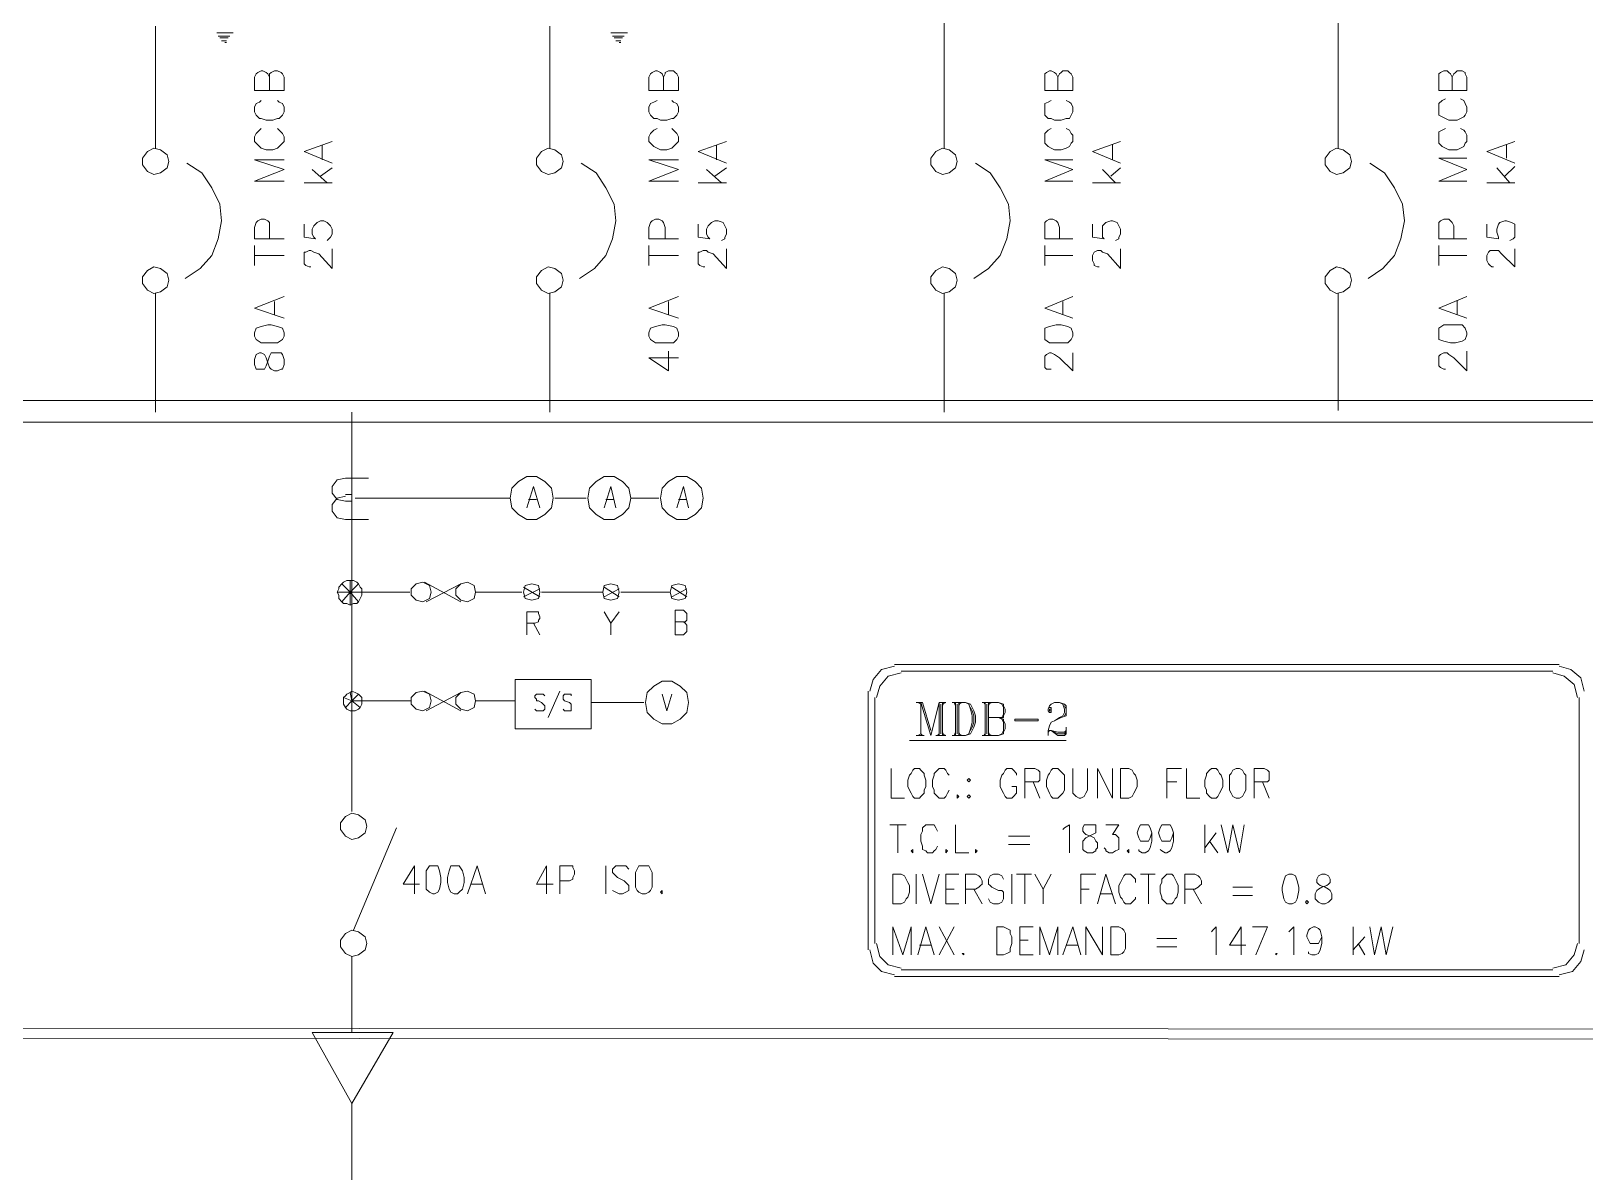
# Model space of a CAD drawing. Header units: inches. Extents: x 0.2 to 10.8, y 0.5 to 8.
# Drawn here: x 3.284 to 4.854, y 3.147 to 4.3 of the extents above; entities that cross this region are included whole.
import ezdxf

# ---------------------------------------------------------------- set-up
doc = ezdxf.new("R2010")
doc.units = ezdxf.units.IN
doc.header["$MEASUREMENT"] = 0
doc.layers.add('PDF_Geometry', color=7, linetype='Continuous')

msp = doc.modelspace()

# ---------------------------------------------------------------- linework, layer by layer
at = {"layer": 'PDF_Geometry', "lineweight": 9}
for points in [[(4.2067, 4.1817), (4.2067, 4.36)], [(4.605, 4.1817), (4.605, 4.36)], [(3.41, 4.1817), (3.41, 4.305)], [(3.8083, 4.1817), (3.8083, 4.305)], [(3.41, 3.915), (3.41, 4.035)], [(3.8083, 3.915), (3.8083, 4.035)], [(4.2067, 3.915), (4.2067, 4.035)], [(4.605, 3.9167), (4.605, 4.035)], [(3.6083, 3.5117), (3.6083, 3.915)], [(3.6017, 3.8483), (3.625, 3.8483)], [(3.6017, 3.8317), (3.6083, 3.8317)], [(3.6017, 3.825), (3.6083, 3.825)], [(3.6117, 3.8283), (3.7683, 3.8283)], [(3.845, 3.8283), (3.8133, 3.8283)], [(3.9183, 3.8283), (3.89, 3.8283)], [(3.6017, 3.8067), (3.625, 3.8067)], [(3.6667, 3.7333), (3.6, 3.7333)], [(4.1567, 3.6583), (4.1433, 3.655), (4.135, 3.645), (4.1317, 3.6333)], [(4.1567, 3.66), (4.8283, 3.66)], [(4.8533, 3.6333), (4.85, 3.6467), (4.84, 3.655), (4.8283, 3.6583)], [(4.13, 3.3717), (4.13, 3.6333)], [(3.6683, 3.6233), (3.6083, 3.6233)], [(3.61, 3.3917), (3.6533, 3.495)], [(3.6083, 3.2883), (3.6083, 3.365)], [(4.1317, 3.3717), (4.135, 3.3583), (4.1433, 3.35), (4.1567, 3.3467)], [(4.8283, 3.3467), (4.8417, 3.35), (4.85, 3.36), (4.8533, 3.3717)], [(4.8283, 3.345), (4.1567, 3.345)], [(3.6083, 2.675), (3.6083, 3.2167)]]:
    msp.add_lwpolyline(points, dxfattribs=at)
at = {"layer": 'PDF_Geometry', "lineweight": 13}
for points in [[(3.4717, 4.2983), (3.4883, 4.2983)], [(3.4733, 4.295), (3.485, 4.295)], [(3.475, 4.2933), (3.4833, 4.2933)], [(3.4767, 4.29), (3.4817, 4.29)], [(3.48, 4.2883), (3.4817, 4.2883)], [(3.87, 4.2983), (3.8867, 4.2983)], [(3.8717, 4.295), (3.8833, 4.295)], [(3.8733, 4.2933), (3.8817, 4.2933)], [(3.875, 4.29), (3.88, 4.29)], [(3.8783, 4.2883), (3.88, 4.2883)], [(3.525, 4.2533), (3.525, 4.2567), (3.5267, 4.2583), (3.53, 4.26), (3.5333, 4.26), (3.5367, 4.2583), (3.5383, 4.2567), (3.54, 4.2533), (3.54, 4.24), (3.51, 4.24), (3.51, 4.2533), (3.5117, 4.2567), (3.5133, 4.2583), (3.5167, 4.26), (3.5183, 4.26), (3.5217, 4.2583), (3.5233, 4.2567), (3.525, 4.2533), (3.525, 4.24)], [(3.9233, 4.2533), (3.925, 4.2567), (3.925, 4.2583), (3.9283, 4.26), (3.9333, 4.26), (3.935, 4.2583), (3.9367, 4.2567), (3.9383, 4.2533), (3.9383, 4.24), (3.9083, 4.24), (3.9083, 4.2533), (3.91, 4.2567), (3.9117, 4.2583), (3.915, 4.26), (3.9167, 4.26), (3.92, 4.2583), (3.9217, 4.2567), (3.9233, 4.2533), (3.9233, 4.24)], [(4.3217, 4.2533), (4.3233, 4.2567), (4.325, 4.2583), (4.3267, 4.26), (4.3317, 4.26), (4.3333, 4.2583), (4.335, 4.2567), (4.3367, 4.2533), (4.3367, 4.24), (4.3083, 4.24), (4.3083, 4.2533), (4.3083, 4.2567), (4.31, 4.2583), (4.3133, 4.26), (4.315, 4.26), (4.3183, 4.2583), (4.32, 4.2567), (4.3217, 4.2533), (4.3217, 4.24)], [(4.72, 4.2533), (4.7217, 4.2567), (4.7233, 4.2583), (4.725, 4.26), (4.73, 4.26), (4.7333, 4.2583), (4.7333, 4.2567), (4.735, 4.2533), (4.735, 4.24), (4.7067, 4.24), (4.7067, 4.2533), (4.7067, 4.2567), (4.7083, 4.2583), (4.7117, 4.26), (4.715, 4.26), (4.7167, 4.2583), (4.7183, 4.2567), (4.72, 4.2533), (4.72, 4.24)], [(3.5167, 4.23), (3.515, 4.2283), (3.5117, 4.2267), (3.51, 4.2233), (3.51, 4.2183), (3.5117, 4.215), (3.515, 4.2117), (3.5167, 4.2117), (3.5217, 4.21), (3.5283, 4.21), (3.5333, 4.2117), (3.535, 4.2117), (3.5383, 4.215), (3.54, 4.2183), (3.54, 4.2233), (3.5383, 4.2267), (3.535, 4.2283), (3.5333, 4.23)], [(3.9167, 4.23), (3.9133, 4.2283), (3.91, 4.2267), (3.9083, 4.2233), (3.9083, 4.2183), (3.91, 4.215), (3.9133, 4.2117), (3.9167, 4.2117), (3.92, 4.21), (3.9267, 4.21), (3.9317, 4.2117), (3.9333, 4.2117), (3.9367, 4.215), (3.9383, 4.2183), (3.9383, 4.2233), (3.9367, 4.2267), (3.9333, 4.2283), (3.9317, 4.23)], [(4.315, 4.23), (4.3117, 4.2283), (4.3083, 4.2267), (4.3083, 4.2233), (4.3083, 4.2183), (4.3083, 4.215), (4.3117, 4.2117), (4.315, 4.2117), (4.3183, 4.21), (4.325, 4.21), (4.33, 4.2117), (4.3333, 4.2117), (4.335, 4.215), (4.3367, 4.2183), (4.3367, 4.2233), (4.335, 4.2267), (4.3333, 4.2283), (4.33, 4.23)], [(4.7133, 4.2317), (4.71, 4.23), (4.7067, 4.2267), (4.7067, 4.2233), (4.7067, 4.2183), (4.7067, 4.215), (4.71, 4.2133), (4.7133, 4.2117), (4.7167, 4.21), (4.725, 4.21), (4.7283, 4.2117), (4.7317, 4.2133), (4.7333, 4.215), (4.735, 4.2183), (4.735, 4.2233), (4.7333, 4.2267), (4.7317, 4.23), (4.7283, 4.2317)], [(3.5167, 4.2017), (3.515, 4.2), (3.5117, 4.1967), (3.51, 4.1933), (3.51, 4.1883), (3.5117, 4.1867), (3.515, 4.1833), (3.5167, 4.1817), (3.5217, 4.18), (3.5283, 4.18), (3.5333, 4.1817), (3.535, 4.1833), (3.5383, 4.1867), (3.54, 4.1883), (3.54, 4.1933), (3.5383, 4.1967), (3.535, 4.2), (3.5333, 4.2017)], [(3.9167, 4.2017), (3.9133, 4.2), (3.91, 4.1967), (3.9083, 4.1933), (3.9083, 4.1883), (3.91, 4.1867), (3.9133, 4.1833), (3.9167, 4.1817), (3.92, 4.18), (3.9267, 4.18), (3.9317, 4.1817), (3.9333, 4.1833), (3.9367, 4.1867), (3.9383, 4.1883), (3.9383, 4.1933), (3.9367, 4.1967), (3.9333, 4.2), (3.9317, 4.2017)], [(4.315, 4.2017), (4.3117, 4.2), (4.3083, 4.1967), (4.3083, 4.195), (4.3083, 4.1883), (4.3083, 4.1867), (4.3117, 4.1833), (4.315, 4.1817), (4.3183, 4.18), (4.325, 4.18), (4.33, 4.1817), (4.3333, 4.1833), (4.335, 4.1867), (4.3367, 4.1883), (4.3367, 4.195), (4.335, 4.1967), (4.3333, 4.2), (4.33, 4.2017)], [(4.7133, 4.2017), (4.71, 4.2), (4.7067, 4.1983), (4.7067, 4.195), (4.7067, 4.1883), (4.7067, 4.1867), (4.71, 4.1833), (4.7133, 4.1817), (4.7167, 4.18), (4.725, 4.18), (4.7283, 4.1817), (4.7317, 4.1833), (4.7333, 4.1867), (4.735, 4.1883), (4.735, 4.195), (4.7333, 4.1983), (4.7317, 4.2), (4.7283, 4.2017)], [(3.4233, 4.1683), (3.4217, 4.175), (3.415, 4.18), (3.4083, 4.1817), (3.4017, 4.1783), (3.3967, 4.1717), (3.3967, 4.165), (3.4017, 4.1583), (3.4083, 4.155), (3.415, 4.1567), (3.4217, 4.1617), (3.4233, 4.1683)], [(3.5883, 4.1667), (3.56, 4.1783), (3.5883, 4.1883)], [(3.5783, 4.17), (3.5783, 4.185)], [(3.8217, 4.1683), (3.82, 4.175), (3.8133, 4.18), (3.8067, 4.1817), (3.8, 4.1783), (3.795, 4.1717), (3.795, 4.165), (3.8, 4.1583), (3.8067, 4.155), (3.8133, 4.1567), (3.82, 4.1617), (3.8217, 4.1683)], [(3.9867, 4.1667), (3.9583, 4.1783), (3.9867, 4.1883)], [(3.9767, 4.17), (3.9767, 4.185)], [(4.22, 4.1683), (4.2183, 4.175), (4.2117, 4.18), (4.205, 4.1817), (4.1983, 4.1783), (4.1933, 4.1717), (4.1933, 4.165), (4.1983, 4.1583), (4.205, 4.155), (4.2117, 4.1567), (4.2183, 4.1617), (4.22, 4.1683)], [(4.385, 4.1667), (4.3567, 4.1783), (4.385, 4.1883)], [(4.3767, 4.17), (4.3767, 4.185)], [(4.6183, 4.1683), (4.6167, 4.175), (4.61, 4.18), (4.6033, 4.1817), (4.5967, 4.1783), (4.5917, 4.1717), (4.5917, 4.165), (4.5967, 4.1583), (4.6033, 4.155), (4.61, 4.1567), (4.6167, 4.1617), (4.6183, 4.1683)], [(4.7833, 4.1667), (4.755, 4.1783), (4.7833, 4.1883)], [(4.775, 4.1717), (4.775, 4.185)], [(3.44, 4.05), (3.455, 4.06), (3.4667, 4.0733), (3.4733, 4.09), (3.4767, 4.1083), (3.475, 4.125), (3.4667, 4.1417), (3.4567, 4.1567), (3.4417, 4.1667)], [(3.54, 4.1483), (3.51, 4.1483), (3.54, 4.16), (3.51, 4.17), (3.54, 4.17)], [(3.5767, 4.1533), (3.5883, 4.1617)], [(3.8383, 4.05), (3.8533, 4.06), (3.865, 4.0733), (3.8717, 4.09), (3.875, 4.1083), (3.8733, 4.125), (3.865, 4.1417), (3.855, 4.1567), (3.84, 4.1667)], [(3.9383, 4.1483), (3.9083, 4.1483), (3.9383, 4.16), (3.9083, 4.17), (3.9383, 4.17)], [(3.975, 4.1533), (3.9867, 4.1617)], [(4.2367, 4.05), (4.2517, 4.06), (4.2633, 4.0733), (4.27, 4.09), (4.2733, 4.1083), (4.2717, 4.125), (4.2633, 4.1417), (4.2533, 4.1567), (4.2383, 4.1667)], [(4.3367, 4.1483), (4.3083, 4.1483), (4.3367, 4.16), (4.3083, 4.17), (4.3367, 4.17)], [(4.375, 4.1533), (4.385, 4.1617)], [(4.635, 4.05), (4.65, 4.06), (4.6617, 4.0733), (4.6683, 4.09), (4.6717, 4.1083), (4.67, 4.125), (4.6617, 4.1417), (4.6517, 4.1567), (4.6367, 4.1667)], [(4.735, 4.1483), (4.7067, 4.1483), (4.735, 4.16), (4.7067, 4.1717), (4.735, 4.1717)], [(4.765, 4.1617), (4.7783, 4.1467)], [(4.7733, 4.1533), (4.7833, 4.1633)], [(3.56, 4.1467), (3.5883, 4.1467)], [(3.5683, 4.16), (3.5833, 4.1467)], [(3.9583, 4.1467), (3.9867, 4.1467)], [(3.9667, 4.16), (3.9817, 4.1467)], [(4.3567, 4.1467), (4.385, 4.1467)], [(4.3667, 4.16), (4.38, 4.1467)], [(4.755, 4.1467), (4.7833, 4.1467)], [(3.54, 4.09), (3.51, 4.09), (3.51, 4.1017), (3.5117, 4.1067), (3.5133, 4.1083), (3.5167, 4.11), (3.52, 4.11), (3.5233, 4.1083), (3.525, 4.1067), (3.525, 4.1017), (3.525, 4.09)], [(3.56, 4.105), (3.56, 4.0917), (3.5717, 4.09), (3.57, 4.0917), (3.5683, 4.095), (3.5683, 4.1), (3.57, 4.1033), (3.5733, 4.1067), (3.5767, 4.1083), (3.58, 4.1083), (3.5833, 4.1067), (3.5867, 4.1033), (3.5883, 4.1), (3.5883, 4.095), (3.5867, 4.0917), (3.585, 4.09), (3.5833, 4.0883)], [(3.9383, 4.09), (3.9083, 4.09), (3.9083, 4.1017), (3.91, 4.1067), (3.9117, 4.1083), (3.915, 4.11), (3.9183, 4.11), (3.9217, 4.1083), (3.9233, 4.1067), (3.925, 4.1017), (3.925, 4.09)], [(3.9583, 4.105), (3.9583, 4.0917), (3.97, 4.09), (3.9683, 4.0917), (3.9667, 4.095), (3.9667, 4.1), (3.9683, 4.1033), (3.9717, 4.1067), (3.975, 4.1083), (3.9783, 4.1083), (3.9833, 4.1067), (3.985, 4.1033), (3.9867, 4.1), (3.9867, 4.095), (3.985, 4.0917), (3.985, 4.09), (3.9817, 4.0883)], [(4.3367, 4.09), (4.3083, 4.09), (4.3083, 4.1017), (4.3083, 4.1067), (4.31, 4.1083), (4.3133, 4.11), (4.3167, 4.11), (4.32, 4.1083), (4.3217, 4.1067), (4.3233, 4.1017), (4.3233, 4.09)], [(4.3567, 4.105), (4.3567, 4.0917), (4.3683, 4.09), (4.3667, 4.0917), (4.3667, 4.095), (4.3667, 4.1), (4.3667, 4.1033), (4.37, 4.1067), (4.375, 4.1083), (4.3767, 4.1083), (4.3817, 4.1067), (4.3833, 4.1033), (4.385, 4.1), (4.385, 4.095), (4.3833, 4.0917), (4.3833, 4.09), (4.38, 4.0883)], [(4.735, 4.09), (4.7067, 4.09), (4.7067, 4.1033), (4.7067, 4.1067), (4.7083, 4.1083), (4.7117, 4.11), (4.7167, 4.11), (4.7183, 4.1083), (4.72, 4.1067), (4.7217, 4.1033), (4.7217, 4.09)], [(4.755, 4.105), (4.755, 4.0917), (4.7667, 4.09), (4.7667, 4.0917), (4.765, 4.0967), (4.765, 4.1), (4.7667, 4.105), (4.7683, 4.1067), (4.7733, 4.1083), (4.775, 4.1083), (4.78, 4.1067), (4.7833, 4.105), (4.7833, 4.1), (4.7833, 4.0967), (4.7833, 4.0917), (4.7817, 4.09), (4.7783, 4.0883)], [(3.51, 4.0633), (3.51, 4.0833)], [(3.9083, 4.0633), (3.9083, 4.0833)], [(4.3083, 4.0633), (4.3083, 4.0833)], [(4.7067, 4.0633), (4.7067, 4.0833)], [(3.51, 4.0733), (3.54, 4.0733)], [(3.5667, 4.0617), (3.565, 4.0617), (3.5617, 4.0633), (3.56, 4.065), (3.56, 4.0683), (3.56, 4.0733), (3.56, 4.0767), (3.5617, 4.0767), (3.565, 4.0783), (3.5667, 4.0783), (3.57, 4.0767), (3.575, 4.075), (3.5883, 4.06), (3.5883, 4.08)], [(3.9083, 4.0733), (3.9383, 4.0733)], [(3.965, 4.0617), (3.9633, 4.0617), (3.96, 4.0633), (3.9583, 4.065), (3.9583, 4.0683), (3.9583, 4.0733), (3.9583, 4.0767), (3.96, 4.0767), (3.9633, 4.0783), (3.9667, 4.0783), (3.9683, 4.0767), (3.9733, 4.075), (3.9867, 4.06), (3.9867, 4.08)], [(4.3083, 4.0733), (4.3367, 4.0733)], [(4.3633, 4.0617), (4.3617, 4.0617), (4.3583, 4.0633), (4.3583, 4.065), (4.3567, 4.0683), (4.3567, 4.0733), (4.3583, 4.0767), (4.3617, 4.0783), (4.365, 4.0783), (4.3667, 4.0767), (4.3717, 4.075), (4.385, 4.06), (4.385, 4.08)], [(4.7067, 4.0733), (4.735, 4.0733)], [(4.7617, 4.0617), (4.76, 4.0617), (4.7583, 4.0633), (4.7567, 4.065), (4.755, 4.0683), (4.755, 4.0733), (4.7567, 4.0767), (4.7583, 4.0783), (4.76, 4.0783), (4.7633, 4.0783), (4.7667, 4.0783), (4.77, 4.075), (4.7833, 4.0617), (4.7833, 4.08)], [(3.4233, 4.0483), (3.4217, 4.055), (3.415, 4.06), (3.4083, 4.0617), (3.4017, 4.0583), (3.3967, 4.0517), (3.3967, 4.045), (3.4017, 4.0383), (3.4083, 4.035), (3.415, 4.0367), (3.4217, 4.0417), (3.4233, 4.0483)], [(3.8217, 4.0483), (3.82, 4.055), (3.8133, 4.06), (3.8067, 4.0617), (3.8, 4.0583), (3.795, 4.0517), (3.795, 4.045), (3.8, 4.0383), (3.8067, 4.035), (3.8133, 4.0367), (3.82, 4.0417), (3.8217, 4.0483)], [(4.22, 4.0483), (4.2183, 4.055), (4.2117, 4.06), (4.205, 4.0617), (4.1983, 4.0583), (4.1933, 4.0517), (4.1933, 4.045), (4.1983, 4.0383), (4.205, 4.035), (4.2117, 4.0367), (4.2183, 4.0417), (4.22, 4.0483)], [(4.6183, 4.0483), (4.6167, 4.055), (4.61, 4.06), (4.6033, 4.0617), (4.5967, 4.0583), (4.5917, 4.0517), (4.5917, 4.045), (4.5967, 4.0383), (4.6033, 4.035), (4.61, 4.0367), (4.6167, 4.0417), (4.6183, 4.0483)], [(3.54, 4.01), (3.51, 4.02), (3.54, 4.0317)], [(3.53, 4.0133), (3.53, 4.0267)], [(3.9383, 4.01), (3.9083, 4.02), (3.9383, 4.0317)], [(3.9283, 4.0133), (3.9283, 4.0267)], [(4.3367, 4.01), (4.3083, 4.02), (4.3367, 4.0317)], [(4.3267, 4.0133), (4.3267, 4.0267)], [(4.735, 4.01), (4.7067, 4.02), (4.735, 4.0317)], [(4.725, 4.0133), (4.725, 4.0283)], [(3.51, 3.9917), (3.5117, 3.9883), (3.5167, 3.985), (3.5233, 3.985), (3.5267, 3.985), (3.5333, 3.985), (3.5383, 3.9883), (3.54, 3.9917), (3.54, 3.995), (3.5383, 4), (3.5333, 4.0017), (3.5267, 4.0033), (3.5233, 4.0033), (3.5167, 4.0017), (3.5117, 4), (3.51, 3.995), (3.51, 3.9917)], [(3.9083, 3.9917), (3.91, 3.9883), (3.915, 3.985), (3.9217, 3.985), (3.925, 3.985), (3.9333, 3.985), (3.9367, 3.9883), (3.9383, 3.9917), (3.9383, 3.995), (3.9367, 4), (3.9333, 4.0017), (3.925, 4.0033), (3.9217, 4.0033), (3.915, 4.0017), (3.91, 4), (3.9083, 3.995), (3.9083, 3.9917)], [(4.3083, 3.9917), (4.3083, 3.9883), (4.3133, 3.985), (4.32, 3.985), (4.325, 3.985), (4.3317, 3.985), (4.335, 3.9883), (4.3367, 3.9917), (4.3367, 3.995), (4.335, 4), (4.3317, 4.0017), (4.325, 4.0033), (4.32, 4.0033), (4.3133, 4.0017), (4.3083, 4), (4.3083, 3.995), (4.3083, 3.9917)], [(4.7067, 3.9933), (4.7067, 3.9883), (4.7117, 3.9867), (4.7183, 3.985), (4.7233, 3.985), (4.73, 3.9867), (4.7333, 3.9883), (4.735, 3.9933), (4.735, 3.995), (4.7333, 4), (4.73, 4.0033), (4.7233, 4.0033), (4.7183, 4.0033), (4.7117, 4.0033), (4.7067, 4), (4.7067, 3.995), (4.7067, 3.9933)], [(3.51, 3.9633), (3.5117, 3.9583), (3.515, 3.9583), (3.5167, 3.9583), (3.52, 3.9583), (3.5217, 3.9617), (3.5233, 3.9667), (3.525, 3.9717), (3.5267, 3.975), (3.53, 3.975), (3.5333, 3.975), (3.5367, 3.975), (3.5383, 3.9733), (3.54, 3.9683), (3.54, 3.9633), (3.5383, 3.9583), (3.5367, 3.9583), (3.5333, 3.9567), (3.53, 3.9567), (3.5267, 3.9583), (3.525, 3.96), (3.5233, 3.965), (3.5217, 3.97), (3.52, 3.9733), (3.5167, 3.975), (3.515, 3.975), (3.5117, 3.9733), (3.51, 3.9683), (3.51, 3.9633)], [(3.9383, 3.97), (3.9083, 3.97), (3.9283, 3.9567), (3.9283, 3.9767)], [(4.315, 3.9583), (4.3133, 3.9583), (4.31, 3.9583), (4.3083, 3.96), (4.3083, 3.9633), (4.3083, 3.9683), (4.3083, 3.9717), (4.31, 3.9733), (4.3133, 3.975), (4.315, 3.975), (4.3183, 3.9733), (4.3233, 3.97), (4.3367, 3.9567), (4.3367, 3.975)], [(4.7133, 3.9583), (4.7117, 3.9583), (4.7083, 3.96), (4.7067, 3.9617), (4.7067, 3.9633), (4.7067, 3.97), (4.7067, 3.9717), (4.7083, 3.9733), (4.7117, 3.975), (4.715, 3.975), (4.7167, 3.9733), (4.7217, 3.97), (4.735, 3.9567), (4.735, 3.9767)], [(1.2833, 3.9267), (1.2833, 3.905), (5.18, 3.905), (5.18, 3.9267), (1.2833, 3.9267)], [(3.6017, 3.8483), (3.5933, 3.8467), (3.5883, 3.84), (3.5883, 3.8333), (3.5933, 3.8267), (3.6017, 3.825)], [(3.8117, 3.8283), (3.81, 3.8383), (3.8033, 3.845), (3.795, 3.85), (3.785, 3.85), (3.7767, 3.845), (3.77, 3.8383), (3.7683, 3.8283), (3.77, 3.8183), (3.7767, 3.8117), (3.785, 3.8067), (3.795, 3.8067), (3.8033, 3.8117), (3.81, 3.8183), (3.8117, 3.8283)], [(3.89, 3.8283), (3.8883, 3.8383), (3.8817, 3.845), (3.8733, 3.85), (3.8633, 3.85), (3.855, 3.845), (3.8483, 3.8383), (3.8467, 3.8283), (3.8483, 3.8183), (3.855, 3.8117), (3.8633, 3.8067), (3.8733, 3.8067), (3.8817, 3.8117), (3.8883, 3.8183), (3.89, 3.8283)], [(3.9633, 3.8283), (3.9617, 3.8383), (3.955, 3.845), (3.9467, 3.85), (3.9367, 3.85), (3.9283, 3.845), (3.9217, 3.8383), (3.92, 3.8283), (3.9217, 3.8183), (3.9283, 3.8117), (3.9367, 3.8067), (3.9467, 3.8067), (3.955, 3.8117), (3.9617, 3.8183), (3.9633, 3.8283)], [(3.785, 3.8183), (3.7917, 3.84), (3.7983, 3.8183)], [(3.8633, 3.8183), (3.87, 3.84), (3.875, 3.8183)], [(3.9367, 3.8183), (3.9433, 3.84), (3.9483, 3.8183)], [(3.6017, 3.83), (3.5933, 3.8283), (3.5883, 3.8217), (3.5883, 3.815), (3.5933, 3.8083), (3.6017, 3.8067)], [(3.6083, 3.8267), (3.6083, 3.83)], [(3.7867, 3.8267), (3.795, 3.8267)], [(3.865, 3.8267), (3.8733, 3.8267)], [(3.9383, 3.8267), (3.9467, 3.8267)], [(3.5983, 3.7417), (3.595, 3.7383), (3.595, 3.7367), (3.5933, 3.7333), (3.6067, 3.7333), (3.5983, 3.7417)], [(3.6067, 3.745), (3.6033, 3.745), (3.6, 3.7433), (3.5983, 3.7417), (3.6067, 3.7333), (3.6067, 3.745)], [(3.615, 3.7417), (3.6133, 3.7433), (3.61, 3.745), (3.6067, 3.745), (3.6067, 3.7333), (3.615, 3.7417)], [(3.6183, 3.7333), (3.6183, 3.7367), (3.6167, 3.7383), (3.615, 3.7417), (3.6067, 3.7333), (3.6183, 3.7333)], [(3.6883, 3.7333), (3.6867, 3.74), (3.68, 3.7433), (3.6733, 3.7417), (3.6683, 3.7367), (3.6683, 3.73), (3.6733, 3.725), (3.68, 3.7233), (3.6867, 3.7267), (3.6883, 3.7333)], [(3.6817, 3.7433), (3.7183, 3.7233)], [(3.6833, 3.7233), (3.7183, 3.7417)], [(3.7333, 3.7333), (3.7317, 3.74), (3.725, 3.7433), (3.7183, 3.7417), (3.7133, 3.7367), (3.7133, 3.73), (3.7183, 3.725), (3.725, 3.7233), (3.7317, 3.7267), (3.7333, 3.7333)], [(3.7983, 3.7333), (3.7967, 3.74), (3.79, 3.7417), (3.7833, 3.74), (3.7817, 3.7333), (3.7833, 3.7267), (3.79, 3.725), (3.7967, 3.7267), (3.7983, 3.7333)], [(3.7817, 3.7383), (3.7983, 3.7283)], [(3.7983, 3.7367), (3.7817, 3.7283)], [(3.8783, 3.7333), (3.8767, 3.74), (3.87, 3.7417), (3.8633, 3.74), (3.8617, 3.7333), (3.8633, 3.7267), (3.87, 3.725), (3.8767, 3.7267), (3.8783, 3.7333)], [(3.8633, 3.7383), (3.8783, 3.7283)], [(3.8783, 3.7367), (3.8633, 3.7283)], [(3.9467, 3.7333), (3.945, 3.74), (3.9383, 3.7417), (3.9317, 3.74), (3.93, 3.7333), (3.9317, 3.7267), (3.9383, 3.725), (3.945, 3.7267), (3.9467, 3.7333)], [(3.9317, 3.7383), (3.9467, 3.7283)], [(3.9467, 3.7367), (3.9317, 3.7283)], [(3.5933, 3.7333), (3.595, 3.73), (3.595, 3.7267), (3.5983, 3.7233), (3.6067, 3.7333), (3.5933, 3.7333)], [(3.5983, 3.7233), (3.6, 3.7217), (3.6033, 3.7217), (3.6067, 3.72), (3.6067, 3.7333), (3.5983, 3.7233)], [(3.6067, 3.72), (3.61, 3.7217), (3.6133, 3.7217), (3.615, 3.7233), (3.6067, 3.7333), (3.6067, 3.72)], [(3.615, 3.7233), (3.6167, 3.7267), (3.6183, 3.73), (3.6183, 3.7333), (3.6067, 3.7333), (3.615, 3.7233)], [(3.7333, 3.7333), (3.78, 3.7333)], [(3.8, 3.7333), (3.8617, 3.7333)], [(3.88, 3.7333), (3.93, 3.7333)], [(3.785, 3.69), (3.785, 3.7133), (3.7933, 3.7133), (3.7967, 3.7133), (3.7967, 3.7117), (3.7983, 3.7083), (3.7983, 3.7067), (3.7967, 3.705), (3.7967, 3.7033), (3.7933, 3.7017), (3.785, 3.7017)], [(3.8633, 3.7133), (3.87, 3.7017), (3.87, 3.69)], [(3.8783, 3.7133), (3.87, 3.7017)], [(3.9433, 3.7033), (3.945, 3.7017), (3.9467, 3.7), (3.9467, 3.6983), (3.9467, 3.695), (3.9467, 3.6933), (3.945, 3.6917), (3.9433, 3.69), (3.935, 3.69), (3.935, 3.715), (3.9433, 3.715), (3.945, 3.7133), (3.9467, 3.7117), (3.9467, 3.71), (3.9467, 3.7067), (3.9467, 3.705), (3.945, 3.7033), (3.9433, 3.7033), (3.935, 3.7033)], [(3.7917, 3.7017), (3.7983, 3.69)], [(3.85, 3.645), (3.85, 3.595), (3.7733, 3.595), (3.7733, 3.645), (3.85, 3.645)], [(3.9483, 3.6217), (3.9467, 3.6317), (3.94, 3.6383), (3.9317, 3.6433), (3.9217, 3.6433), (3.9133, 3.6383), (3.9067, 3.6317), (3.905, 3.6217), (3.9067, 3.6117), (3.9133, 3.605), (3.9217, 3.6), (3.9317, 3.6), (3.94, 3.605), (3.9467, 3.6117), (3.9483, 3.6217)], [(4.1633, 3.6517), (4.15, 3.6483), (4.1417, 3.6383), (4.1383, 3.6267)], [(4.1633, 3.6533), (4.8217, 3.6533)], [(4.8467, 3.6267), (4.8433, 3.64), (4.8333, 3.6483), (4.8217, 3.6517)], [(3.6067, 3.6317), (3.6033, 3.63), (3.6017, 3.6283), (3.6, 3.6267), (3.6083, 3.6233), (3.6067, 3.6317)], [(3.615, 3.63), (3.6117, 3.6317), (3.6083, 3.6333), (3.6067, 3.6317), (3.6083, 3.6233), (3.615, 3.63)], [(3.6183, 3.6233), (3.6183, 3.6267), (3.6167, 3.6283), (3.615, 3.63), (3.6083, 3.6233), (3.6183, 3.6233)], [(3.6883, 3.6233), (3.6867, 3.63), (3.68, 3.6333), (3.6733, 3.6317), (3.6683, 3.6267), (3.6683, 3.62), (3.6733, 3.615), (3.68, 3.6133), (3.6867, 3.6167), (3.6883, 3.6233)], [(3.6817, 3.6333), (3.7183, 3.6133)], [(3.6833, 3.6133), (3.7183, 3.6317)], [(3.7333, 3.6233), (3.7317, 3.63), (3.725, 3.6333), (3.7183, 3.6317), (3.7133, 3.6267), (3.7133, 3.62), (3.7183, 3.615), (3.725, 3.6133), (3.7317, 3.6167), (3.7333, 3.6233)], [(3.8033, 3.6283), (3.8017, 3.63), (3.8, 3.63), (3.7967, 3.63), (3.795, 3.63), (3.7933, 3.6283), (3.7933, 3.6267), (3.795, 3.625), (3.795, 3.6233), (3.7967, 3.6233), (3.8, 3.6217), (3.8017, 3.62), (3.8033, 3.6183), (3.8033, 3.615), (3.8017, 3.6133), (3.8, 3.6133), (3.7967, 3.6133), (3.795, 3.6133), (3.7933, 3.615)], [(3.8183, 3.6333), (3.8067, 3.6067)], [(3.83, 3.6283), (3.83, 3.63), (3.8267, 3.63), (3.825, 3.63), (3.8233, 3.63), (3.8217, 3.6283), (3.8217, 3.6267), (3.8217, 3.625), (3.8233, 3.6233), (3.8283, 3.6217), (3.83, 3.62), (3.83, 3.6183), (3.83, 3.615), (3.83, 3.6133), (3.8267, 3.6133), (3.825, 3.6133), (3.8233, 3.6133), (3.8217, 3.615)], [(3.9217, 3.63), (3.9267, 3.6133), (3.9317, 3.63)], [(3.6, 3.6267), (3.6, 3.6233), (3.6, 3.62), (3.6017, 3.6167), (3.6083, 3.6233), (3.6, 3.6267)], [(3.6017, 3.6167), (3.6033, 3.615), (3.6067, 3.6133), (3.6083, 3.6133), (3.6083, 3.6233), (3.6017, 3.6167)], [(3.6083, 3.6133), (3.6117, 3.6133), (3.615, 3.615), (3.6167, 3.6167), (3.6083, 3.6233), (3.6083, 3.6133)], [(3.6167, 3.6167), (3.6183, 3.62), (3.6183, 3.6233), (3.6083, 3.6233), (3.6167, 3.6167)], [(3.7333, 3.6233), (3.7733, 3.6233)], [(3.85, 3.6217), (3.9033, 3.6217)], [(4.1367, 3.3783), (4.1367, 3.6267)], [(4.1783, 3.6217), (4.185, 3.6217)], [(4.18, 3.6217), (4.1833, 3.62)], [(4.1833, 3.59), (4.1833, 3.6217), (4.1933, 3.5883)], [(4.185, 3.6217), (4.1933, 3.5933)], [(4.185, 3.6217), (4.1933, 3.5933)], [(4.1933, 3.5883), (4.2017, 3.6217), (4.2017, 3.5883)], [(4.2017, 3.6217), (4.2083, 3.6217)], [(4.2033, 3.62), (4.2033, 3.59)], [(4.205, 3.6217), (4.205, 3.5883)], [(4.2067, 3.6217), (4.205, 3.6183)], [(4.2083, 3.6217), (4.205, 3.62)], [(4.215, 3.6217), (4.2283, 3.6217), (4.2333, 3.62), (4.235, 3.6167), (4.2367, 3.6133), (4.2383, 3.6083), (4.2383, 3.6017), (4.2367, 3.5967), (4.235, 3.5933), (4.2333, 3.59), (4.2283, 3.5883), (4.215, 3.5883)], [(4.2167, 3.6217), (4.2183, 3.62)], [(4.2167, 3.6217), (4.2183, 3.6183)], [(4.2183, 3.6217), (4.2183, 3.5883)], [(4.22, 3.62), (4.22, 3.59)], [(4.2217, 3.6217), (4.2217, 3.5883)], [(4.2233, 3.6217), (4.2217, 3.6183)], [(4.225, 3.6217), (4.2217, 3.62)], [(4.2283, 3.6217), (4.2317, 3.62), (4.2333, 3.615), (4.235, 3.6083), (4.235, 3.6017), (4.2333, 3.595), (4.2317, 3.59), (4.2283, 3.5883)], [(4.2333, 3.6167), (4.235, 3.6133), (4.2367, 3.6083), (4.2367, 3.6017), (4.235, 3.5967), (4.2333, 3.5933)], [(4.245, 3.6217), (4.2617, 3.6217), (4.2667, 3.62), (4.2667, 3.6183), (4.2683, 3.615), (4.2683, 3.6117), (4.2667, 3.6083), (4.2667, 3.6067), (4.2617, 3.6067)], [(4.2467, 3.6217), (4.2483, 3.62)], [(4.2483, 3.6217), (4.2483, 3.5883)], [(4.2483, 3.6217), (4.2483, 3.6183)], [(4.25, 3.62), (4.25, 3.59)], [(4.2517, 3.6217), (4.2517, 3.5883)], [(4.2617, 3.6217), (4.265, 3.62), (4.2667, 3.6167), (4.2667, 3.61), (4.265, 3.6067), (4.2617, 3.6067), (4.2517, 3.6067)], [(4.2533, 3.6217), (4.2517, 3.6183)], [(4.255, 3.6217), (4.2517, 3.62)], [(4.2667, 3.6183), (4.2667, 3.615), (4.2667, 3.6117), (4.2667, 3.6083)], [(4.3133, 3.6167), (4.315, 3.6167), (4.315, 3.615), (4.315, 3.6133), (4.315, 3.6117), (4.3133, 3.6117), (4.3117, 3.6133), (4.3117, 3.615), (4.3133, 3.6183), (4.315, 3.62), (4.3183, 3.6217), (4.3233, 3.6217), (4.3283, 3.62), (4.33, 3.6183), (4.33, 3.615), (4.33, 3.6117), (4.33, 3.6083), (4.325, 3.6067), (4.3183, 3.6033), (4.315, 3.6017), (4.3133, 3.5983), (4.3117, 3.5933), (4.3117, 3.5883)], [(4.3133, 3.615), (4.3133, 3.6133), (4.315, 3.6133), (4.315, 3.615), (4.3133, 3.615)], [(4.3233, 3.6217), (4.3267, 3.62), (4.3283, 3.615), (4.3283, 3.6117), (4.3267, 3.6083), (4.3233, 3.6067), (4.3183, 3.6033)], [(4.3283, 3.6183), (4.33, 3.615), (4.33, 3.6117), (4.3283, 3.6083)], [(4.8483, 3.6267), (4.8483, 3.3783)], [(4.2617, 3.6067), (4.2667, 3.605), (4.2667, 3.6033), (4.2683, 3.6), (4.2683, 3.595), (4.2667, 3.5917), (4.2667, 3.59), (4.2617, 3.5883), (4.245, 3.5883)], [(4.2617, 3.6067), (4.265, 3.605), (4.2667, 3.6017), (4.2667, 3.5933), (4.265, 3.59), (4.2617, 3.5883)], [(4.2667, 3.6033), (4.2667, 3.6), (4.2667, 3.595), (4.2667, 3.5917)], [(4.3017, 3.6033), (4.2783, 3.6033), (4.2783, 3.605), (4.3017, 3.605), (4.3017, 3.6033)], [(4.33, 3.5967), (4.33, 3.5933), (4.33, 3.59), (4.3283, 3.5883), (4.3217, 3.5883), (4.315, 3.5933), (4.3217, 3.59), (4.3283, 3.59), (4.33, 3.5917)], [(4.1717, 3.5833), (4.33, 3.5833)], [(4.1783, 3.5883), (4.1867, 3.5883)], [(4.18, 3.5883), (4.1833, 3.59), (4.185, 3.5883)], [(4.1983, 3.5883), (4.2083, 3.5883)], [(4.2017, 3.59), (4.2, 3.5883)], [(4.2017, 3.5917), (4.2017, 3.5883)], [(4.205, 3.5917), (4.2067, 3.5883)], [(4.205, 3.59), (4.2083, 3.5883)], [(4.2183, 3.5917), (4.2167, 3.5883)], [(4.2183, 3.59), (4.2167, 3.5883)], [(4.2217, 3.5917), (4.2233, 3.5883)], [(4.2217, 3.59), (4.225, 3.5883)], [(4.2483, 3.59), (4.2467, 3.5883)], [(4.2483, 3.5917), (4.2483, 3.5883)], [(4.2517, 3.5917), (4.2533, 3.5883)], [(4.2517, 3.59), (4.255, 3.5883)], [(4.3117, 3.5917), (4.3133, 3.5933), (4.315, 3.5933), (4.3217, 3.5917), (4.3283, 3.5917), (4.33, 3.5933)], [(4.1533, 3.555), (4.1533, 3.525), (4.1667, 3.525)], [(4.1767, 3.555), (4.175, 3.5533), (4.1733, 3.55), (4.1717, 3.5483), (4.17, 3.5433), (4.17, 3.5367), (4.1717, 3.5333), (4.1733, 3.53), (4.175, 3.5267), (4.1767, 3.525), (4.1817, 3.525), (4.1833, 3.5267), (4.1867, 3.53), (4.1867, 3.5333), (4.1883, 3.5367), (4.1883, 3.5433), (4.1867, 3.5483), (4.1867, 3.55), (4.1833, 3.5533), (4.1817, 3.555), (4.1767, 3.555)], [(4.2117, 3.5483), (4.21, 3.55), (4.2083, 3.5533), (4.2067, 3.555), (4.2017, 3.555), (4.2, 3.5533), (4.1967, 3.55), (4.1967, 3.5483), (4.195, 3.5433), (4.195, 3.5367), (4.1967, 3.5333), (4.1967, 3.53), (4.2, 3.5267), (4.2017, 3.525), (4.2067, 3.525), (4.2083, 3.5267), (4.21, 3.53), (4.2117, 3.5333)], [(4.28, 3.5483), (4.28, 3.55), (4.2767, 3.5533), (4.275, 3.555), (4.27, 3.555), (4.2683, 3.5533), (4.2667, 3.55), (4.265, 3.5483), (4.2633, 3.5433), (4.2633, 3.5367), (4.265, 3.5333), (4.2667, 3.53), (4.2683, 3.5267), (4.27, 3.525), (4.275, 3.525), (4.2767, 3.5267), (4.28, 3.53), (4.28, 3.5333), (4.28, 3.5367), (4.275, 3.5367)], [(4.2883, 3.525), (4.2883, 3.555), (4.2983, 3.555), (4.3017, 3.5533), (4.3033, 3.5517), (4.3033, 3.55), (4.3033, 3.5467), (4.3033, 3.5433), (4.3017, 3.5417), (4.2983, 3.5417), (4.2883, 3.5417)], [(4.3167, 3.555), (4.315, 3.5533), (4.3133, 3.55), (4.3117, 3.5483), (4.31, 3.5433), (4.31, 3.5367), (4.3117, 3.5333), (4.3133, 3.53), (4.315, 3.5267), (4.3167, 3.525), (4.3217, 3.525), (4.3233, 3.5267), (4.3267, 3.53), (4.3283, 3.5333), (4.3283, 3.5367), (4.3283, 3.5433), (4.3283, 3.5483), (4.3267, 3.55), (4.3233, 3.5533), (4.3217, 3.555), (4.3167, 3.555)], [(4.3367, 3.555), (4.3367, 3.5333), (4.3367, 3.53), (4.34, 3.5267), (4.3433, 3.525), (4.345, 3.525), (4.3483, 3.5267), (4.35, 3.53), (4.3517, 3.5333), (4.3517, 3.555)], [(4.3617, 3.525), (4.3617, 3.555), (4.3767, 3.525), (4.3767, 3.555)], [(4.385, 3.525), (4.385, 3.555), (4.3933, 3.555), (4.3967, 3.5533), (4.3983, 3.55), (4.4, 3.5483), (4.4017, 3.5433), (4.4017, 3.5367), (4.4, 3.5333), (4.3983, 3.53), (4.3967, 3.5267), (4.3933, 3.525), (4.385, 3.525)], [(4.4317, 3.525), (4.4317, 3.555), (4.4467, 3.555)], [(4.4517, 3.555), (4.4517, 3.525), (4.465, 3.525)], [(4.4767, 3.555), (4.475, 3.5533), (4.4717, 3.55), (4.4717, 3.5483), (4.47, 3.5433), (4.47, 3.5367), (4.4717, 3.5333), (4.4717, 3.53), (4.475, 3.5267), (4.4767, 3.525), (4.4817, 3.525), (4.4833, 3.5267), (4.485, 3.53), (4.4867, 3.5333), (4.4883, 3.5367), (4.4883, 3.5433), (4.4867, 3.5483), (4.485, 3.55), (4.4833, 3.5533), (4.4817, 3.555), (4.4767, 3.555)], [(4.5017, 3.555), (4.4983, 3.5533), (4.4967, 3.55), (4.495, 3.5483), (4.495, 3.5433), (4.495, 3.5367), (4.495, 3.5333), (4.4967, 3.53), (4.4983, 3.5267), (4.5017, 3.525), (4.505, 3.525), (4.5083, 3.5267), (4.51, 3.53), (4.5117, 3.5333), (4.5117, 3.5367), (4.5117, 3.5433), (4.5117, 3.5483), (4.51, 3.55), (4.5083, 3.5533), (4.505, 3.555), (4.5017, 3.555)], [(4.52, 3.525), (4.52, 3.555), (4.53, 3.555), (4.5333, 3.5533), (4.535, 3.5517), (4.535, 3.55), (4.535, 3.5467), (4.535, 3.5433), (4.5333, 3.5417), (4.53, 3.5417), (4.52, 3.5417)], [(4.2317, 3.545), (4.23, 3.5433), (4.2317, 3.5417), (4.2333, 3.5433), (4.2317, 3.545)], [(4.2967, 3.5417), (4.3033, 3.525)], [(4.4317, 3.5417), (4.4417, 3.5417)], [(4.5283, 3.5417), (4.535, 3.525)], [(4.22, 3.5283), (4.22, 3.5267), (4.22, 3.525), (4.2217, 3.5267), (4.22, 3.5283)], [(4.2317, 3.5283), (4.23, 3.5267), (4.2317, 3.525), (4.2333, 3.5267), (4.2317, 3.5283)], [(3.6233, 3.4967), (3.6217, 3.5033), (3.615, 3.5083), (3.6083, 3.51), (3.6017, 3.5067), (3.5967, 3.5), (3.5967, 3.4933), (3.6017, 3.4867), (3.6083, 3.4833), (3.615, 3.485), (3.6217, 3.49), (3.6233, 3.4967)], [(4.1517, 3.4983), (4.1683, 3.4983)], [(4.16, 3.4983), (4.16, 3.47)], [(4.2, 3.4917), (4.1983, 3.495), (4.1967, 3.4983), (4.195, 3.4983), (4.19, 3.4983), (4.1883, 3.4983), (4.185, 3.495), (4.185, 3.4917), (4.1833, 3.4883), (4.1833, 3.4817), (4.185, 3.4767), (4.185, 3.4733), (4.1883, 3.4717), (4.19, 3.47), (4.195, 3.47), (4.1967, 3.4717), (4.1983, 3.4733), (4.2, 3.4767)], [(4.2183, 3.4983), (4.2183, 3.47), (4.2317, 3.47)], [(4.2717, 3.4867), (4.2933, 3.4867)], [(4.3267, 3.4933), (4.3283, 3.495), (4.3333, 3.4983), (4.3333, 3.47)], [(4.3517, 3.4983), (4.3483, 3.4983), (4.3467, 3.495), (4.3467, 3.4917), (4.3483, 3.49), (4.35, 3.4883), (4.355, 3.4867), (4.3583, 3.485), (4.36, 3.4817), (4.3617, 3.48), (4.3617, 3.475), (4.36, 3.4733), (4.36, 3.4717), (4.3567, 3.47), (4.3517, 3.47), (4.3483, 3.4717), (4.3467, 3.4733), (4.3467, 3.475), (4.3467, 3.48), (4.3467, 3.4817), (4.35, 3.485), (4.3533, 3.4867), (4.3567, 3.4883), (4.36, 3.49), (4.36, 3.4917), (4.36, 3.495), (4.36, 3.4983), (4.3567, 3.4983), (4.3517, 3.4983)], [(4.37, 3.4983), (4.3833, 3.4983), (4.3767, 3.4883), (4.38, 3.4883), (4.3817, 3.4867), (4.3833, 3.485), (4.3833, 3.4817), (4.3833, 3.4783), (4.3833, 3.4733), (4.38, 3.4717), (4.3767, 3.47), (4.3733, 3.47), (4.37, 3.4717), (4.37, 3.4733), (4.3683, 3.475)], [(4.4167, 3.49), (4.415, 3.485), (4.4133, 3.4817), (4.41, 3.4817), (4.4083, 3.4817), (4.405, 3.4817), (4.4033, 3.485), (4.4017, 3.49), (4.4033, 3.495), (4.405, 3.4983), (4.4083, 3.4983), (4.41, 3.4983), (4.4133, 3.4983), (4.415, 3.495), (4.4167, 3.49), (4.4167, 3.4817), (4.415, 3.475), (4.4133, 3.4717), (4.41, 3.47), (4.4067, 3.47), (4.4033, 3.4717), (4.4033, 3.4733)], [(4.4383, 3.49), (4.4367, 3.485), (4.435, 3.4817), (4.4317, 3.4817), (4.43, 3.4817), (4.4267, 3.4817), (4.425, 3.485), (4.4233, 3.49), (4.425, 3.495), (4.4267, 3.4983), (4.43, 3.4983), (4.4317, 3.4983), (4.435, 3.4983), (4.4367, 3.495), (4.4383, 3.49), (4.4383, 3.4817), (4.4367, 3.475), (4.435, 3.4717), (4.4317, 3.47), (4.43, 3.47), (4.4267, 3.4717), (4.425, 3.4733)], [(4.47, 3.4983), (4.47, 3.47)], [(4.4817, 3.49), (4.47, 3.475)], [(4.4867, 3.4983), (4.4933, 3.47), (4.4983, 3.4983), (4.505, 3.47), (4.51, 3.4983)], [(4.175, 3.4733), (4.1733, 3.4717), (4.175, 3.47), (4.175, 3.4717), (4.175, 3.4733)], [(4.2083, 3.4733), (4.2083, 3.4717), (4.2083, 3.47), (4.21, 3.4717), (4.2083, 3.4733)], [(4.2383, 3.4733), (4.2383, 3.4717), (4.2383, 3.47), (4.24, 3.4717), (4.2383, 3.4733)], [(4.2717, 3.4783), (4.2933, 3.4783)], [(4.3933, 3.4733), (4.3917, 3.4717), (4.3933, 3.47), (4.3933, 3.4717), (4.3933, 3.4733)], [(4.475, 3.4817), (4.4833, 3.47)], [(3.6717, 3.4283), (3.6717, 3.4567), (3.66, 3.4383), (3.6767, 3.4383)], [(3.69, 3.4567), (3.6867, 3.4567), (3.6833, 3.4517), (3.6833, 3.445), (3.6833, 3.44), (3.6833, 3.4333), (3.6867, 3.43), (3.69, 3.4283), (3.6917, 3.4283), (3.695, 3.43), (3.6967, 3.4333), (3.6983, 3.44), (3.6983, 3.445), (3.6967, 3.4517), (3.695, 3.4567), (3.6917, 3.4567), (3.69, 3.4567)], [(3.7117, 3.4567), (3.7083, 3.4567), (3.7067, 3.4517), (3.705, 3.445), (3.705, 3.44), (3.7067, 3.4333), (3.7083, 3.43), (3.7117, 3.4283), (3.715, 3.4283), (3.7167, 3.43), (3.72, 3.4333), (3.7217, 3.44), (3.7217, 3.445), (3.72, 3.4517), (3.7167, 3.4567), (3.715, 3.4567), (3.7117, 3.4567)], [(3.725, 3.4283), (3.735, 3.4567), (3.7433, 3.4283)], [(3.805, 3.4283), (3.805, 3.4567), (3.795, 3.4383), (3.8117, 3.4383)], [(3.8183, 3.4283), (3.8183, 3.4567), (3.8283, 3.4567), (3.8317, 3.4567), (3.8317, 3.455), (3.8333, 3.4517), (3.8333, 3.4483), (3.8317, 3.445), (3.8317, 3.4433), (3.8283, 3.4417), (3.8183, 3.4417)], [(3.865, 3.4567), (3.865, 3.4283)], [(3.8883, 3.4533), (3.885, 3.4567), (3.8817, 3.4567), (3.8783, 3.4567), (3.875, 3.4567), (3.8717, 3.4533), (3.8717, 3.45), (3.8733, 3.4483), (3.875, 3.4467), (3.8767, 3.445), (3.8833, 3.4417), (3.885, 3.44), (3.8867, 3.4383), (3.8883, 3.4367), (3.8883, 3.4317), (3.885, 3.43), (3.8817, 3.4283), (3.8783, 3.4283), (3.875, 3.43), (3.8717, 3.4317)], [(3.9017, 3.4567), (3.8983, 3.4567), (3.8967, 3.4533), (3.895, 3.45), (3.895, 3.4467), (3.895, 3.4383), (3.895, 3.435), (3.8967, 3.4317), (3.8983, 3.43), (3.9017, 3.4283), (3.905, 3.4283), (3.9083, 3.43), (3.91, 3.4317), (3.9117, 3.435), (3.9117, 3.4383), (3.9117, 3.4467), (3.9117, 3.45), (3.91, 3.4533), (3.9083, 3.4567), (3.905, 3.4567), (3.9017, 3.4567)], [(3.7283, 3.4383), (3.74, 3.4383)], [(4.155, 3.4183), (4.155, 3.4483), (4.1633, 3.4483), (4.1667, 3.4467), (4.1683, 3.4433), (4.17, 3.44), (4.1717, 3.4367), (4.1717, 3.43), (4.17, 3.425), (4.1683, 3.4233), (4.1667, 3.42), (4.1633, 3.4183), (4.155, 3.4183)], [(4.1783, 3.4483), (4.1783, 3.4183)], [(4.185, 3.4483), (4.1933, 3.4183), (4.2017, 3.4483)], [(4.2083, 3.4183), (4.2083, 3.4483), (4.2217, 3.4483)], [(4.2283, 3.4183), (4.2283, 3.4483), (4.2383, 3.4483), (4.2417, 3.4467), (4.2433, 3.445), (4.245, 3.4417), (4.245, 3.4383), (4.2433, 3.4367), (4.2417, 3.435), (4.2383, 3.4333), (4.2283, 3.4333)], [(4.2667, 3.4433), (4.265, 3.4467), (4.2617, 3.4483), (4.2567, 3.4483), (4.2533, 3.4467), (4.2517, 3.4433), (4.2517, 3.44), (4.2517, 3.4383), (4.2533, 3.4367), (4.255, 3.435), (4.2617, 3.4317), (4.265, 3.4317), (4.2667, 3.43), (4.2667, 3.4267), (4.2667, 3.4233), (4.265, 3.42), (4.2617, 3.4183), (4.2567, 3.4183), (4.2533, 3.42), (4.2517, 3.4233)], [(4.275, 3.4483), (4.275, 3.4183)], [(4.28, 3.4483), (4.295, 3.4483)], [(4.2883, 3.4483), (4.2883, 3.4183)], [(4.2983, 3.4483), (4.3067, 3.4333), (4.3067, 3.4183)], [(4.315, 3.4483), (4.3067, 3.4333)], [(4.345, 3.4183), (4.345, 3.4483), (4.36, 3.4483)], [(4.3617, 3.4183), (4.37, 3.4483), (4.38, 3.4183)], [(4.4, 3.44), (4.4, 3.4433), (4.3967, 3.4467), (4.395, 3.4483), (4.39, 3.4483), (4.3883, 3.4467), (4.3867, 3.4433), (4.385, 3.44), (4.3833, 3.4367), (4.3833, 3.43), (4.385, 3.425), (4.3867, 3.4233), (4.3883, 3.42), (4.39, 3.4183), (4.395, 3.4183), (4.3967, 3.42), (4.4, 3.4233), (4.4, 3.425)], [(4.405, 3.4483), (4.42, 3.4483)], [(4.4133, 3.4483), (4.4133, 3.4183)], [(4.4317, 3.4483), (4.43, 3.4467), (4.4267, 3.4433), (4.4267, 3.44), (4.425, 3.4367), (4.425, 3.43), (4.4267, 3.425), (4.4267, 3.4233), (4.43, 3.42), (4.4317, 3.4183), (4.4367, 3.4183), (4.4383, 3.42), (4.44, 3.4233), (4.4417, 3.425), (4.4433, 3.43), (4.4433, 3.4367), (4.4417, 3.44), (4.44, 3.4433), (4.4383, 3.4467), (4.4367, 3.4483), (4.4317, 3.4483)], [(4.45, 3.4183), (4.45, 3.4483), (4.46, 3.4483), (4.4633, 3.4467), (4.465, 3.445), (4.4667, 3.4417), (4.4667, 3.4383), (4.465, 3.4367), (4.4633, 3.435), (4.46, 3.4333), (4.45, 3.4333)], [(4.555, 3.4483), (4.5517, 3.4467), (4.55, 3.4417), (4.5483, 3.435), (4.5483, 3.4317), (4.55, 3.4233), (4.5517, 3.42), (4.555, 3.4183), (4.5583, 3.4183), (4.5617, 3.42), (4.5633, 3.4233), (4.565, 3.4317), (4.565, 3.435), (4.5633, 3.4417), (4.5617, 3.4467), (4.5583, 3.4483), (4.555, 3.4483)], [(4.5883, 3.4483), (4.585, 3.4467), (4.5833, 3.4433), (4.5833, 3.44), (4.585, 3.4383), (4.5867, 3.4367), (4.5917, 3.435), (4.595, 3.4333), (4.5967, 3.4317), (4.5983, 3.4283), (4.5983, 3.4233), (4.5967, 3.4217), (4.595, 3.42), (4.5917, 3.4183), (4.5883, 3.4183), (4.585, 3.42), (4.5833, 3.4217), (4.5817, 3.4233), (4.5817, 3.4283), (4.5833, 3.4317), (4.585, 3.4333), (4.5883, 3.435), (4.5933, 3.4367), (4.595, 3.4383), (4.5967, 3.44), (4.5967, 3.4433), (4.595, 3.4467), (4.5917, 3.4483), (4.5883, 3.4483)], [(3.9217, 3.4317), (3.92, 3.43), (3.9217, 3.4283), (3.9217, 3.43), (3.9217, 3.4317)], [(4.2083, 3.4333), (4.2167, 3.4333)], [(4.2367, 3.4333), (4.245, 3.4183)], [(4.345, 3.4333), (4.3533, 3.4333)], [(4.365, 3.4283), (4.3767, 3.4283)], [(4.4583, 3.4333), (4.4667, 3.4183)], [(4.4983, 3.435), (4.5183, 3.435)], [(4.4983, 3.4267), (4.5183, 3.4267)], [(4.2083, 3.4183), (4.2217, 3.4183)], [(4.5733, 3.4217), (4.5717, 3.42), (4.5733, 3.4183), (4.575, 3.42), (4.5733, 3.4217)], [(3.6233, 3.3783), (3.6217, 3.385), (3.615, 3.39), (3.6083, 3.3917), (3.6017, 3.3883), (3.5967, 3.3817), (3.5967, 3.375), (3.6017, 3.3683), (3.6083, 3.365), (3.615, 3.3667), (3.6217, 3.3717), (3.6233, 3.3783)], [(4.155, 3.3667), (4.155, 3.395), (4.165, 3.3667), (4.1733, 3.395), (4.1733, 3.3667)], [(4.18, 3.3667), (4.1883, 3.395), (4.1967, 3.3667)], [(4.2017, 3.395), (4.2167, 3.3667)], [(4.2167, 3.395), (4.2017, 3.3667)], [(4.26, 3.3667), (4.26, 3.395), (4.2667, 3.395), (4.27, 3.3933), (4.2733, 3.3917), (4.2733, 3.3883), (4.275, 3.385), (4.275, 3.3783), (4.2733, 3.3733), (4.2733, 3.37), (4.27, 3.3683), (4.2667, 3.3667), (4.26, 3.3667)], [(4.2833, 3.3667), (4.2833, 3.395), (4.2967, 3.395)], [(4.3033, 3.3667), (4.3033, 3.395), (4.3133, 3.3667), (4.3217, 3.395), (4.3217, 3.3667)], [(4.3267, 3.3667), (4.3367, 3.395), (4.345, 3.3667)], [(4.35, 3.3667), (4.35, 3.395), (4.3667, 3.3667), (4.3667, 3.395)], [(4.375, 3.3667), (4.375, 3.395), (4.3833, 3.395), (4.3867, 3.3933), (4.3883, 3.3917), (4.39, 3.3883), (4.39, 3.385), (4.39, 3.3783), (4.39, 3.3733), (4.3883, 3.37), (4.3867, 3.3683), (4.3833, 3.3667), (4.375, 3.3667)], [(4.4767, 3.39), (4.4783, 3.3917), (4.4817, 3.395), (4.4817, 3.3667)], [(4.5067, 3.3667), (4.5067, 3.395), (4.495, 3.3767), (4.5117, 3.3767)], [(4.5217, 3.3667), (4.5333, 3.395), (4.5183, 3.395)], [(4.555, 3.39), (4.5567, 3.3917), (4.56, 3.395), (4.56, 3.3667)], [(4.5883, 3.385), (4.5867, 3.3817), (4.585, 3.3783), (4.5817, 3.3783), (4.58, 3.3783), (4.5767, 3.3783), (4.575, 3.3817), (4.5733, 3.385), (4.5733, 3.3867), (4.575, 3.3917), (4.5767, 3.3933), (4.58, 3.395), (4.5817, 3.395), (4.585, 3.3933), (4.5867, 3.3917), (4.5883, 3.385), (4.5883, 3.3783), (4.5867, 3.3717), (4.585, 3.3683), (4.5817, 3.3667), (4.5783, 3.3667), (4.575, 3.3683), (4.575, 3.37)], [(4.62, 3.395), (4.62, 3.3667)], [(4.6367, 3.395), (4.6417, 3.3667), (4.6483, 3.395), (4.6533, 3.3667), (4.66, 3.395)], [(4.1383, 3.3783), (4.1417, 3.365), (4.15, 3.3567), (4.1633, 3.3533)], [(4.1817, 3.3767), (4.1933, 3.3767)], [(4.2833, 3.3817), (4.2917, 3.3817)], [(4.33, 3.3767), (4.3417, 3.3767)], [(4.4217, 3.3833), (4.4417, 3.3833)], [(4.6317, 3.385), (4.62, 3.3717)], [(4.625, 3.3783), (4.6317, 3.3667)], [(4.8217, 3.3533), (4.835, 3.3567), (4.8433, 3.3667), (4.8467, 3.3783)], [(4.2267, 3.3683), (4.225, 3.3683), (4.2267, 3.3667), (4.2267, 3.3683)], [(4.2833, 3.3667), (4.2967, 3.3667)], [(4.4217, 3.375), (4.4417, 3.375)], [(4.5417, 3.3683), (4.5417, 3.3667), (4.5433, 3.3683), (4.5417, 3.3683)], [(4.8217, 3.3517), (4.1633, 3.3517)], [(5.25, 3.2817), (5.25, 3.2917), (1.165, 3.2933), (1.165, 3.2833), (5.25, 3.2817)], [(3.6083, 3.2167), (3.5683, 3.2883), (3.65, 3.2883), (3.6083, 3.2167)]]:
    msp.add_lwpolyline(points, dxfattribs=at)

doc.saveas('drawing.dxf')
